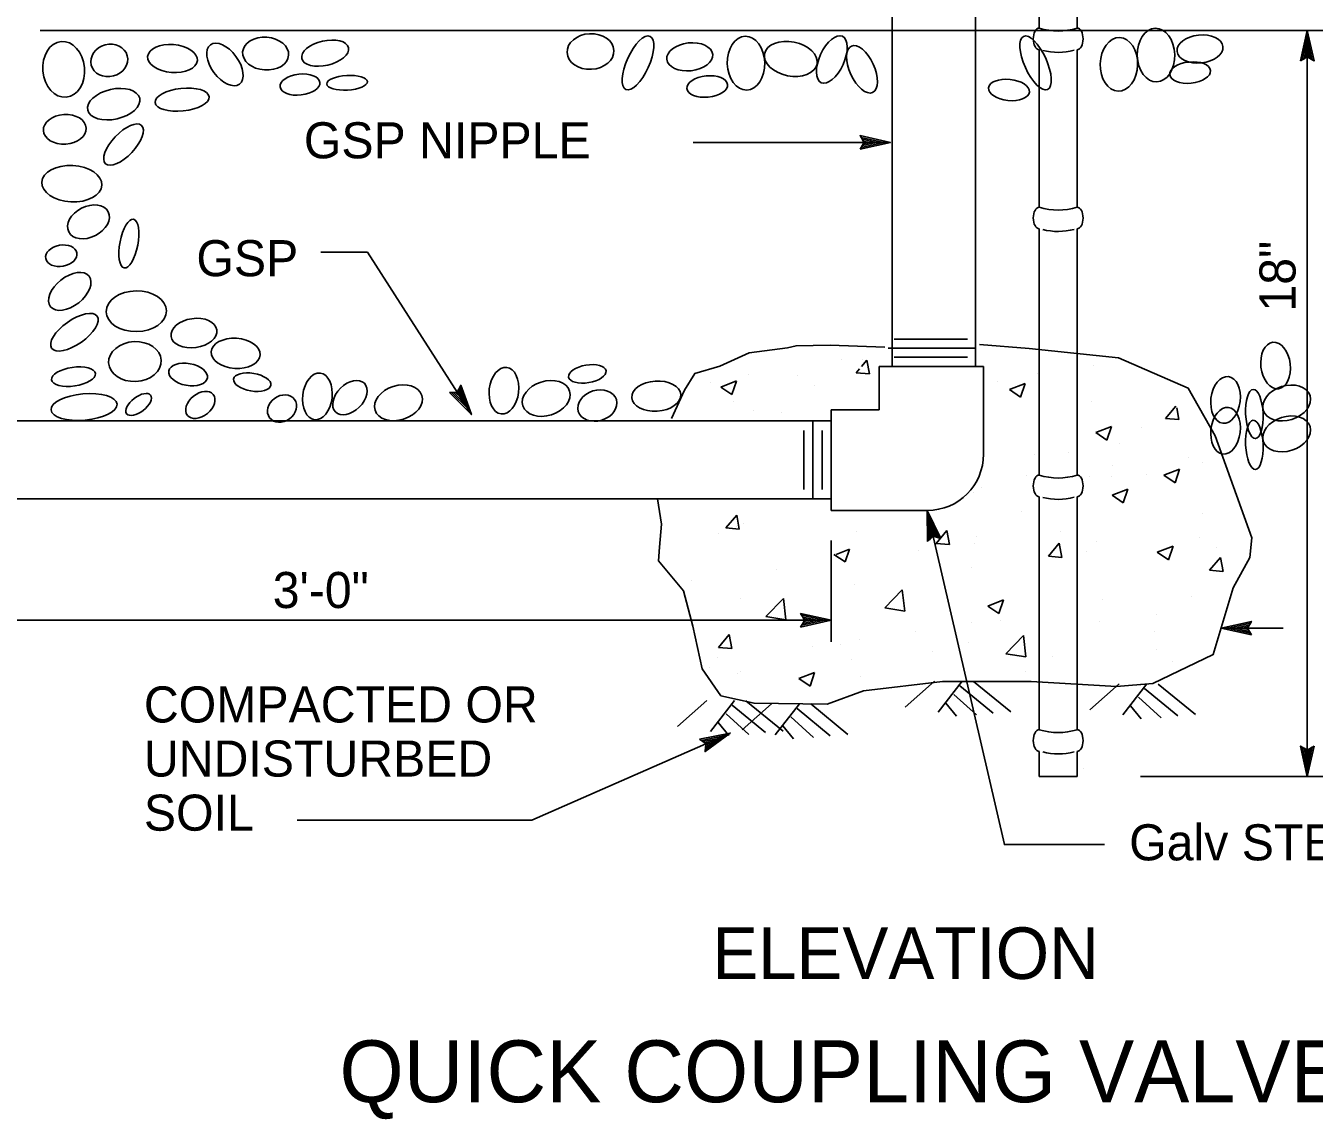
# Model space of a CAD drawing. Extents: x -893 to 867, y -474 to 712.
# Drawn here: x -538.5 to -288.4, y 117 to 329.2 of the extents above; entities that cross this region are included whole.
import ezdxf

# ---------------------------------------------------------------- set-up
doc = ezdxf.new("R2010")
doc.units = 0
for name, color, linetype in [('56 Stage 3 Anno', 7, 'Continuous'), ('57 Undefined', 7, 'Continuous'), ('59 Sndwall Anno', 7, 'Continuous'), ('60 Nongeo Data', 7, 'Continuous')]:
    doc.layers.add(name, color=color, linetype=linetype)

msp = doc.modelspace()

# ---------------------------------------------------------------- linework, layer by layer
at = {"layer": '56 Stage 3 Anno'}
for p, q in [((-289.74, 328.28), (-289.74, 183.48)), ((-376.55, 307.86), (-376.55, 307.86)), ((-370.64, 306.55), (-408.91, 306.55)), ((-376.55, 305.23), (-376.55, 305.23)), ((-370.64, 306.55), (-370.64, 306.55)), ((-472.12, 285.22), (-481.23, 285.22)), ((-451.97, 253.72), (-472.12, 285.22)), ((-456.26, 257.98), (-456.26, 257.98)), ((-454.05, 259.4), (-454.05, 259.4)), ((-451.97, 253.72), (-451.97, 253.72)), ((-382.17, 229.26), (-382.17, 209.6)), ((-388.08, 215.11), (-388.08, 215.11)), ((-564.03, 213.8), (-382.17, 213.8)), ((-382.17, 213.8), (-382.17, 213.8)), ((-388.08, 212.48), (-388.08, 212.48)), ((-294.42, 212.26), (-306.48, 212.26)), ((-401.74, 191.89), (-440.22, 175.03)), ((-322.12, 183.48), (-283.92, 183.48)), ((-440.22, 175.03), (-485.79, 175.03))]:
    msp.add_line(p, q, dxfattribs=at)
for points in [[(-291.06, 322.37), (-289.74, 328.28), (-288.43, 322.37), (-288.78, 322.58), (-289.74, 326.91), (-290.71, 322.58), (-290.36, 322.79), (-289.74, 325.56), (-289.13, 322.79), (-289.48, 323), (-289.74, 324.2), (-290.01, 323), (-289.74, 323.16), (-288.43, 322.37), (-289.74, 323.16)], [(-376.55, 305.23), (-370.64, 306.55), (-376.55, 307.86), (-376.34, 307.51), (-372.01, 306.55), (-376.34, 305.58), (-376.13, 305.93), (-373.36, 306.55), (-376.13, 307.16), (-375.92, 306.81), (-374.72, 306.55), (-375.92, 306.28), (-375.76, 306.55), (-376.55, 307.86), (-375.76, 306.55)], [(-456.26, 257.98), (-451.97, 253.72), (-454.05, 259.4), (-454.23, 259.03), (-452.7, 254.87), (-455.85, 258), (-455.45, 258.01), (-453.44, 256.01), (-454.41, 258.67), (-454.59, 258.3), (-454.17, 257.15), (-455.04, 258.02), (-454.73, 258.03), (-454.05, 259.4), (-454.73, 258.03)], [(-363.45, 229.08), (-363.5, 235.13), (-360.89, 229.67), (-361.28, 229.79), (-363.19, 233.79), (-363.16, 229.36), (-362.87, 229.64), (-362.89, 232.48), (-361.67, 229.92), (-362.06, 230.05), (-362.58, 231.15), (-362.57, 229.92), (-362.35, 230.14), (-360.89, 229.67), (-362.35, 230.14)], [(-388.08, 212.48), (-382.17, 213.8), (-388.08, 215.11), (-387.87, 214.76), (-383.54, 213.8), (-387.87, 212.83), (-387.66, 213.18), (-384.89, 213.8), (-387.66, 214.41), (-387.45, 214.06), (-386.25, 213.8), (-387.45, 213.53), (-387.29, 213.8), (-388.08, 215.11), (-387.29, 213.8)], [(-300.58, 210.94), (-306.48, 212.26), (-300.58, 213.57), (-300.79, 213.22), (-305.11, 212.27), (-300.79, 211.29), (-300.99, 211.64), (-303.76, 212.26), (-301, 212.87), (-301.21, 212.52), (-302.4, 212.26), (-301.2, 211.99), (-301.37, 212.26), (-300.58, 213.57), (-301.37, 212.26)], [(-407.68, 190.73), (-401.74, 191.89), (-406.63, 188.32), (-406.58, 188.73), (-403, 191.34), (-407.35, 190.49), (-407.02, 190.26), (-404.24, 190.8), (-406.52, 189.13), (-406.47, 189.53), (-405.48, 190.26), (-406.69, 190.02), (-406.43, 189.84), (-406.63, 188.32), (-406.43, 189.84)], [(-288.42, 189.38), (-289.74, 183.48), (-291.05, 189.38), (-290.7, 189.17), (-289.74, 184.84), (-288.77, 189.17), (-289.12, 188.96), (-289.74, 186.19), (-290.35, 188.96), (-290, 188.75), (-289.74, 187.55), (-289.47, 188.76), (-289.74, 188.59), (-291.05, 189.38), (-289.74, 188.59)]]:
    msp.add_lwpolyline(points, close=True, dxfattribs=at)
msp.add_lwpolyline([(-363.5, 235.13), (-348.51, 170.25), (-329.08, 170.25)], dxfattribs=at)
at = {"layer": '59 Sndwall Anno'}
for p, q in [((-380.17, 264.32), (-380.17, 264.32)), ((-376.28, 263.08), (-375.24, 264.3)), ((-376.09, 264.34), (-376.09, 264.34)), ((-374.71, 261.61), (-375.24, 264.3)), ((-331.29, 263.18), (-331.29, 263.18)), ((-403.6, 259.06), (-400.54, 260.24)), ((-401.44, 257.6), (-400.54, 260.22)), ((-398.12, 261.55), (-398.12, 261.55)), ((-388.61, 261.29), (-388.61, 261.29)), ((-377.33, 261.79), (-376.68, 262.57)), ((-377.33, 261.79), (-374.71, 261.61)), ((-349.85, 260.14), (-349.84, 260.14)), ((-342.2, 261.74), (-342.2, 261.74)), ((-405.61, 259.93), (-405.61, 259.93)), ((-403.6, 259.06), (-401.44, 257.6)), ((-385.36, 259.39), (-385.36, 259.39)), ((-347.56, 258.58), (-344.51, 259.76)), ((-347.56, 258.58), (-345.4, 257.12)), ((-345.4, 257.12), (-344.51, 259.76)), ((-401.05, 256.23), (-401.05, 256.23)), ((-331.53, 256.16), (-331.53, 256.16)), ((-317.24, 252.97), (-315.26, 255.34)), ((-397.23, 254.5), (-397.23, 254.5)), ((-391.82, 254.13), (-391.82, 254.13)), ((-317.24, 252.97), (-314.65, 252.75)), ((-314.65, 252.75), (-315.06, 255)), ((-330.79, 250.23), (-327.74, 251.41)), ((-330.79, 250.23), (-328.63, 248.77)), ((-328.63, 248.77), (-327.74, 251.41)), ((-321.94, 251.18), (-321.94, 251.18)), ((-326.23, 248.15), (-326.23, 248.15)), ((-342.77, 245.97), (-342.77, 245.97)), ((-336.03, 246.3), (-336.03, 246.3)), ((-312.73, 245.31), (-312.73, 245.31)), ((-327.58, 243.83), (-327.58, 243.83)), ((-317.58, 241.94), (-314.53, 243.12)), ((-315.4, 240.48), (-314.53, 243.12)), ((-310.04, 244.42), (-310.04, 244.42)), ((-344.26, 241.89), (-344.26, 241.89)), ((-332.08, 241.63), (-332.08, 241.63)), ((-327.69, 241.67), (-327.69, 241.67)), ((-320.95, 242), (-320.95, 242)), ((-317.58, 241.94), (-315.4, 240.48)), ((-354.49, 238.57), (-354.49, 238.57)), ((-353.02, 239.47), (-353.02, 239.47)), ((-327.61, 238.1), (-324.56, 239.26)), ((-327.61, 238.1), (-325.45, 236.62)), ((-325.45, 236.62), (-324.56, 239.26)), ((-408.71, 237.29), (-408.71, 237.29)), ((-378.49, 235.08), (-378.49, 235.08)), ((-402.57, 231.72), (-400.48, 234.21)), ((-399.98, 231.48), (-400.48, 234.21)), ((-345.24, 234.95), (-345.24, 234.95)), ((-310.17, 234.56), (-310.17, 234.56)), ((-403.93, 230.72), (-403.93, 230.72)), ((-402.57, 231.72), (-399.98, 231.48)), ((-400.5, 231.96), (-400.5, 231.96)), ((-399.19, 232.51), (-399.19, 232.51)), ((-377.2, 230.96), (-377.2, 230.96)), ((-361.79, 228.69), (-359.7, 231.2)), ((-359.2, 228.48), (-359.7, 231.2)), ((-337.73, 230.94), (-337.73, 230.94)), ((-381.19, 226.59), (-378.62, 227.6)), ((-379.43, 225.13), (-378.62, 227.6)), ((-361.82, 228.69), (-359.2, 228.48)), ((-354.25, 228.76), (-354.25, 228.76)), ((-353.9, 229.98), (-353.9, 229.98)), ((-339.98, 226.25), (-337.88, 228.73)), ((-337.38, 226.01), (-337.88, 228.73)), ((-330.62, 229), (-330.62, 229)), ((-318.87, 227.01), (-315.79, 228.19)), ((-316.68, 225.55), (-315.79, 228.19)), ((-310.57, 229.91), (-310.57, 229.91)), ((-307.32, 228.01), (-307.32, 228.01)), ((-381.61, 226.59), (-379.43, 225.13)), ((-365.18, 227.32), (-365.18, 227.32)), ((-339.98, 226.25), (-337.38, 226.01)), ((-332.6, 227.12), (-332.6, 227.12)), ((-318.87, 227.01), (-316.68, 225.55)), ((-308.69, 223.5), (-306.58, 226.01)), ((-306.07, 223.28), (-306.58, 226.01)), ((-392.73, 223.69), (-392.73, 223.69)), ((-355.01, 224.04), (-355.01, 224.04)), ((-308.69, 223.5), (-306.1, 223.28)), ((-409.25, 221.51), (-409.25, 221.51)), ((-377.68, 220.77), (-377.68, 220.77)), ((-399.72, 217.98), (-399.72, 217.98)), ((-394.83, 214.51), (-391.43, 218.04)), ((-390.95, 213.9), (-391.43, 218.04)), ((-371.72, 216.18), (-368.34, 219.72)), ((-367.86, 215.57), (-368.34, 219.72)), ((-351.76, 216.56), (-348.71, 217.74)), ((-349.58, 215.1), (-348.71, 217.74)), ((-329.4, 217.78), (-329.4, 217.78)), ((-312.29, 218.37), (-312.29, 218.37)), ((-371.72, 216.18), (-367.84, 215.57)), ((-351.76, 216.56), (-349.58, 215.1)), ((-394.83, 214.51), (-390.95, 213.9)), ((-354.84, 213.42), (-354.84, 213.42)), ((-349.21, 213.72), (-349.21, 213.72)), ((-330.01, 213.54), (-330.01, 213.54)), ((-319.08, 214.98), (-319.08, 214.98)), ((-404.05, 208.5), (-401.96, 211.01)), ((-401.43, 208.29), (-401.94, 211.01)), ((-376.66, 210.1), (-376.66, 210.1)), ((-365.72, 211.54), (-365.72, 211.54)), ((-348.25, 207.29), (-344.84, 210.82)), ((-344.36, 206.68), (-344.84, 210.82)), ((-319.45, 211.58), (-319.45, 211.58)), ((-404.05, 208.5), (-401.43, 208.29)), ((-385.71, 208.66), (-385.71, 208.66)), ((-380.28, 209.05), (-380.28, 209.05)), ((-362.41, 207.68), (-362.41, 207.68)), ((-355.53, 209.51), (-355.53, 209.51)), ((-318.92, 208.2), (-318.92, 208.2)), ((-404.21, 206.48), (-404.21, 206.48)), ((-378.2, 206.24), (-378.2, 206.24)), ((-348.25, 207.29), (-344.36, 206.68)), ((-339.11, 206.7), (-339.11, 206.7)), ((-315.82, 205.72), (-315.82, 205.72)), ((-405.74, 204.69), (-405.74, 204.69)), ((-400.24, 203.45), (-400.24, 203.45)), ((-399.8, 203.8), (-399.8, 203.8)), ((-388.42, 202.49), (-385.36, 203.66)), ((-386.25, 201.02), (-385.36, 203.66)), ((-376.5, 202.81), (-376.5, 202.81)), ((-344.39, 203.84), (-344.39, 203.84)), ((-388.42, 202.49), (-386.25, 201.02)), ((-362.1, 202.01), (-367.8, 196.93)), ((-356.7, 201.97), (-361.4, 195.99)), ((-357.16, 201.07), (-350.72, 195.77)), ((-354.5, 201.94), (-347.29, 196.01)), ((-326.26, 201.48), (-331.96, 196.4)), ((-320.85, 201.44), (-325.55, 195.46)), ((-322.2, 201.57), (-322.2, 201.57)), ((-321.31, 200.54), (-314.87, 195.24)), ((-318.66, 201.42), (-311.45, 195.48)), ((-406.3, 198.25), (-412.01, 193.18)), ((-400.9, 198.21), (-405.6, 192.23)), ((-393.72, 197.61), (-399.43, 192.54)), ((-398.7, 198.19), (-391.5, 192.26)), ((-388.32, 197.57), (-393.02, 191.59)), ((-359.9, 197.7), (-357.84, 195.17)), ((-358.34, 199.42), (-353.94, 195.42)), ((-322.49, 198.89), (-318.09, 194.89)), ((-402.54, 195.67), (-398.14, 191.66)), ((-401.36, 197.32), (-394.92, 192.01)), ((-388.78, 196.68), (-382.34, 191.37)), ((-386.12, 197.55), (-378.92, 191.62)), ((-324.05, 197.18), (-321.99, 194.65)), ((-404.1, 193.95), (-402.04, 191.42)), ((-391.52, 193.31), (-389.46, 190.78)), ((-389.96, 195.03), (-385.56, 191.02)), ((-333.13, 185.07), (-333.13, 185.07))]:
    msp.add_line(p, q, dxfattribs=at)
for points in [[(-415.87, 237.39), (-415.08, 232.42), (-415.47, 227.99), (-415.67, 225.35), (-410.82, 219.5), (-409.01, 212.63), (-407.2, 204.36), (-403.56, 199.1), (-397.1, 197.69), (-382.94, 197.49), (-375.87, 200.13), (-360.53, 201.94), (-343.36, 201.94), (-326.78, 200.94), (-319.71, 201.53), (-307.99, 207.18), (-304.15, 220.12), (-300.92, 225.96), (-300.53, 229.8), (-307.6, 249.59), (-312.84, 258.86), (-326.39, 264.73), (-343.75, 266.54), (-353.35, 267.31)], [(-371.75, 266.78), (-382.35, 267.16), (-388.95, 267.06), (-390.66, 266.68), (-398.07, 265.69), (-403.75, 263.12), (-408.6, 261.7), (-410.63, 258.47), (-413.13, 252.98)]]:
    msp.add_lwpolyline(points, dxfattribs=at)
for centre, major_axis, ratio in [((-428.86, 324.18), (-4.54, -0.22), 0.759943), ((-382.02, 322.63), (-2.06, -4.51), 0.482928), ((-319.11, 323.49), (0.14, -5.21), 0.697541), ((-310.56, 324.67), (-4.46, -0.48), 0.603257), ((-531.12, 320.72), (0.49, -5.4), 0.748087), ((-522.27, 322.45), (-3.49, -0.92), 0.864997), ((-510, 322.82), (-4.83, 0.4), 0.558281), ((-499.82, 321.67), (2.82, -3.82), 0.558593), ((-491.92, 323.77), (-4.46, 0.32), 0.710877), ((-480.37, 323.87), (-4.54, -1.05), 0.509132), ((-419.65, 321.96), (-2.34, -5.16), 0.383657), ((-409.6, 323.15), (-4.46, -0.48), 0.603257), ((-398.68, 321.92), (0.14, -5.21), 0.697541), ((-389.99, 322.74), (5.09, -1.02), 0.638543), ((-376.16, 320.74), (2.06, -4.51), 0.482928), ((-342.48, 321.96), (2.34, -5.16), 0.383657), ((-326.3, 321.69), (-0.14, -5.21), 0.697541), ((-312.48, 320.09), (-3.96, -0.4), 0.518707), ((-485.25, 317.76), (-3.86, -0.43), 0.522464), ((-476.11, 318.11), (-3.94, -0.22), 0.360446), ((-406.21, 317.39), (-3.96, -0.4), 0.518707), ((-347.64, 316.72), (3.96, -0.4), 0.518707), ((-521.41, 313.96), (-5.04, -1.15), 0.563716), ((-508.13, 314.84), (-5.24, -0.56), 0.417678), ((-530.9, 309.08), (-4.16, -0.25), 0.689629), ((-519.5, 306.12), (-3.49, -3.71), 0.434209), ((-529.54, 298.53), (-5.84, 0.3), 0.603988), ((-526.31, 291.12), (-3.84, -1.95), 0.689823), ((-518.47, 286.9), (-0.91, -4.72), 0.363508), ((-531.58, 284.55), (-3.03, -0.56), 0.666334), ((-529.94, 277.62), (-3.74, -2.96), 0.585696), ((-517.01, 273.77), (-5.84, -0.09), 0.6774), ((-529.04, 269.7), (-4.42, -3.11), 0.433895), ((-505.84, 269.53), (-4.44, -0.63), 0.630343), ((-517.28, 264.01), (-5.11, -0.25), 0.75642), ((-497.74, 265.6), (4.76, -0.3), 0.613338), ((-295.89, 263.24), (0.54, -4.52), 0.628001), ((-529.21, 261.08), (-4.26, -0.61), 0.421885), ((-506.97, 261.5), (-3.75, 0.68), 0.558943), ((-445.67, 258.36), (-0.54, -4.52), 0.628001), ((-429.48, 261.62), (-3.63, -0.61), 0.467055), ((-494.51, 260.01), (3.63, -0.61), 0.467055), ((-481.87, 257.24), (-0.54, -4.52), 0.628001), ((-475.56, 257.01), (-2.81, -2.78), 0.654039), ((-437.46, 256.85), (-4.54, -1.44), 0.699494), ((-416.1, 257.3), (-4.76, -0.3), 0.613338), ((-305.6, 256.57), (-0.54, -4.52), 0.628001), ((-527.17, 255.19), (-6.41, -0.58), 0.398958), ((-516.57, 255.69), (-2.33, -1.8), 0.493247), ((-504.59, 255.59), (-2.51, -2.03), 0.668153), ((-488.74, 254.88), (-2.41, -1.78), 0.819119), ((-466.14, 256.01), (-4.54, -1.44), 0.699494), ((-427.54, 255.47), (-3.69, -1.15), 0.767454), ((-300.01, 253.84), (-0.21, 4.77), 0.354115), ((-293.74, 255.96), (-4.54, -1.44), 0.699494), ((-305.6, 250.58), (-0.54, -4.52), 0.628001), ((-305.6, 250.58), (-0.54, -4.52), 0.628001), ((-300.01, 247.84), (-0.21, 4.77), 0.354115), ((-300.01, 247.84), (-0.21, 4.77), 0.354115), ((-293.74, 249.97), (-4.54, -1.44), 0.699494), ((-293.74, 249.97), (-4.54, -1.44), 0.699494)]:
    msp.add_ellipse(centre, major_axis=major_axis, ratio=ratio, dxfattribs=at)
at = {"layer": '60 Nongeo Data'}
for p, q in [((-370.31, 336.61), (-370.31, 263.08)), ((-354.11, 263.08), (-354.11, 336.61)), ((-341.76, 336.66), (-341.76, 328.74)), ((-334.43, 328.74), (-334.43, 336.66)), ((-535.67, 328.28), (-191.24, 328.28)), ((-341.76, 324.52), (-341.76, 324.52)), ((-341.76, 324.52), (-341.76, 293.98)), ((-334.43, 293.99), (-334.43, 324.52)), ((-341.76, 289.77), (-341.76, 276.84)), ((-341.76, 289.76), (-341.76, 289.76)), ((-334.43, 276.84), (-334.43, 289.77)), ((-341.76, 276.84), (-341.76, 241.98)), ((-334.43, 241.99), (-334.43, 276.84)), ((-369.94, 268.33), (-355.7, 268.33)), ((-371.1, 266.58), (-354.11, 266.58)), ((-352.59, 263.08), (-372.81, 263.08)), ((-372.81, 263.08), (-372.81, 254.65)), ((-369.94, 264.87), (-355.7, 264.87)), ((-352.59, 263.08), (-352.59, 246.04)), ((-382.17, 254.65), (-382.17, 235.13)), ((-372.81, 254.65), (-382.17, 254.65)), ((-564.03, 252.52), (-382.17, 252.52)), ((-387.43, 250.66), (-387.43, 239.19)), ((-385.72, 252.52), (-385.72, 237.39)), ((-383.89, 250.66), (-383.89, 239.19)), ((-341.76, 237.77), (-341.76, 192.57)), ((-341.76, 237.76), (-341.76, 237.76)), ((-334.43, 192.59), (-334.43, 237.77)), ((-382.17, 237.39), (-564.03, 237.39)), ((-363.5, 235.13), (-382.17, 235.13)), ((-341.76, 188.35), (-341.76, 188.35)), ((-341.76, 188.35), (-341.76, 183.48)), ((-334.43, 183.48), (-334.43, 188.35)), ((-341.76, 183.48), (-334.43, 183.48))]:
    msp.add_line(p, q, dxfattribs=at)
msp.add_arc((-363.49, 246.02), 10.91, 270, 0, dxfattribs=at)
for centre, major_axis, start_param, end_param in [((-341.74, 326.63), (0, 2.11), 0.014432, 3.126637), ((-338.09, 365.45), (0, -37.29), 6.107463, 6.458909), ((-334.44, 326.63), (0, -2.11), 0.014432, 3.126637), ((-338.09, 361.31), (0, -37.29), 6.13966, 6.431088), ((-341.74, 291.87), (0, 2.11), 0.014432, 3.126637), ((-338.09, 330.69), (0, -37.29), 6.107463, 6.458909), ((-334.44, 291.87), (0, -2.11), 0.014432, 3.126637), ((-338.09, 326.55), (0, -37.29), 6.13966, 6.431088), ((-341.74, 239.87), (0, 2.11), 0.014432, 3.126637), ((-338.09, 278.69), (0, -37.29), 6.107463, 6.458909), ((-334.44, 239.87), (0, -2.11), 0.014432, 3.126637), ((-338.09, 274.55), (0, -37.29), 6.13966, 6.431088), ((-341.74, 190.46), (0, 2.11), 0.014432, 3.126637), ((-338.09, 229.28), (0, -37.29), 6.107463, 6.458909), ((-334.44, 190.46), (0, -2.11), 0.014432, 3.126637), ((-338.09, 225.14), (0, -37.29), 6.13966, 6.431088)]:
    msp.add_ellipse(centre, major_axis=major_axis, ratio=0.5625, start_param=start_param, end_param=end_param, dxfattribs=at)

# ---------------------------------------------------------------- texts
at = {"layer": '57 Undefined'}
for s, height, p in [('GSP NIPPLE', 7, (-484.5, 303.45)), ('GSP', 7, (-505.36, 280.57)), ('3\'-0"', 7, (-490.54, 216.17)), ('COMPACTED OR', 7, (-515.55, 193.96)), ('UNDISTURBED', 7, (-515.55, 183.46)), ('SOIL', 7, (-515.55, 172.96)), ('Galv STEEL ELL (T x T)', 7, (-324.31, 167.2)), ('ELEVATION', 10, (-405.24, 144.19)), ('QUICK COUPLING VALVE', 12, (-477.59, 120.26))]:
    msp.add_text(s, height=height, dxfattribs=at).set_placement(p)
msp.add_text('18"', height=7, rotation=90, dxfattribs=at).set_placement((-292.02, 273.71))

doc.saveas('drawing.dxf')
